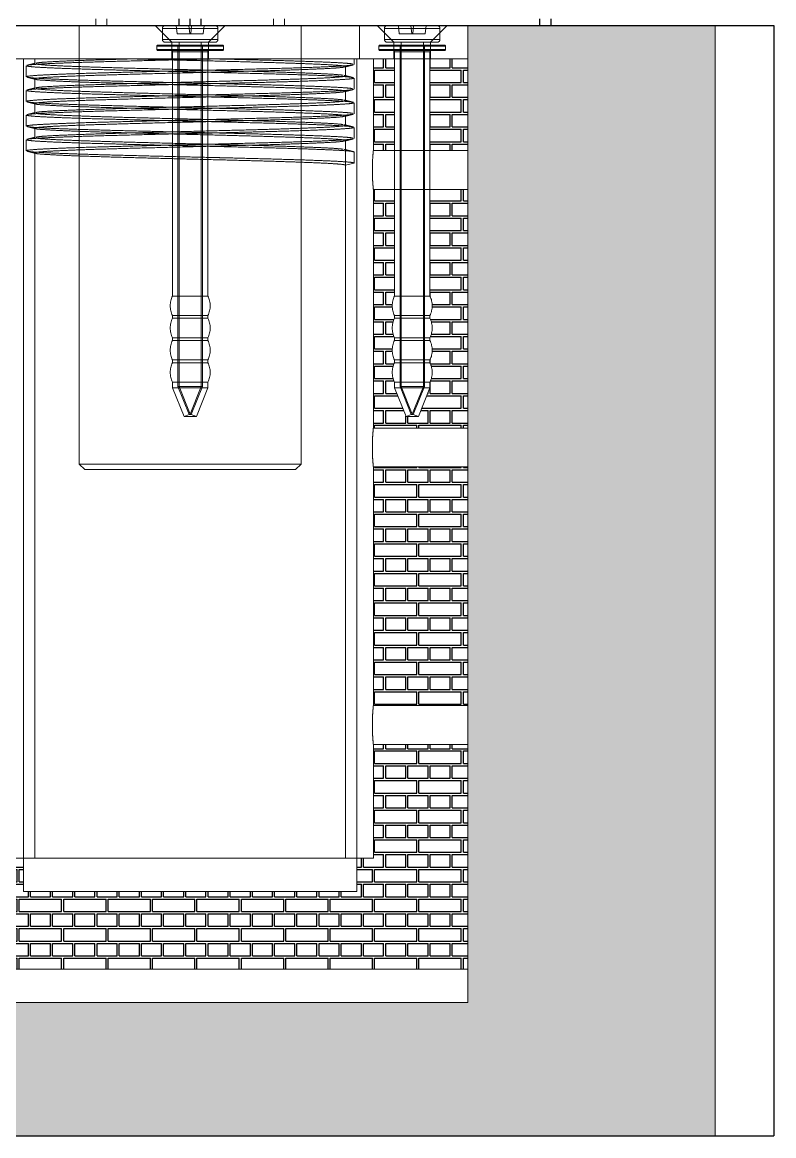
# Model space of a CAD drawing. Header units: millimetres. Extents: x 4892990 to 5673724, y 2128419 to 2381812.
# Drawn here: x 5653843 to 5654265, y 2379390 to 2380016 of the extents above; entities that cross this region are included whole.
import ezdxf

# ---------------------------------------------------------------- set-up
doc = ezdxf.new("R2010")
doc.units = ezdxf.units.MM
doc.header["$LTSCALE"] = 1000
doc.linetypes.add('HIDDEN', pattern=[0.375, 0.25, -0.125])
doc.layers.get('0').update_dxf_attribs({"linetype": 'CONTINUOUS'})
pattern_1 = [(0, (-580642.836, 3976756.53), (0, 16.64208), [23.79, -1.17]), (0, (-580642.836, 3976763.55), (0, 16.64208), [23.79, -1.17]), (0, (-580636.596, 3976764.851), (0, 16.64208), [11.31, -1.17]), (0, (-580636.596, 3976771.871), (0, 16.64208), [11.31, -1.17]), (90, (-580642.836, 3976756.53), (-24.96, 2e-15), [7.02, -9.62208]), (90, (-580644.006, 3976756.53), (-24.96, 2e-15), [7.02, -9.62208]), (90, (-580636.596, 3976764.851), (-12.48, 8e-16), [7.02, -9.62208]), (90, (-580637.766, 3976764.851), (-12.48, 8e-16), [7.02, -9.62208])]

msp = doc.modelspace()

# ---------------------------------------------------------------- hatches: boundary and pattern name
at = {"ltscale": 4}
h = msp.add_hatch(dxfattribs=at)
h.set_pattern_fill('AR-CONC', color=256, scale=3.12)
h.set_pattern_definition([(50, (-580642.836, 3976756.53), (22.378517697, -1.95786661), [2.34, -25.74]), (355, (-580642.836, 3976756.53), (-4.32904161, 23.46839457), [1.872, -20.592]), (100.45144446, (-580640.972, 3976756.367), (18.04947602, 21.51052772), [1.98869399, -21.875633894]), (46.1842, (-580642.836, 3976762.77), (33.29792952, -5.16420156), [3.51, -38.61]), (96.6356355, (-580640.06, 3976762.34), (29.1614527, 30.39250034), [2.98304267, -32.81346931]), (351.184164, (-580642.836, 3976762.77), (29.16145269, 30.39250033), [2.808, -30.88800003]), (21, (-580639.716, 3976761.21), (18.623500026, -12.56170939), [2.34, -25.74]), (326, (-580639.716, 3976761.21), (7.59143836, 22.624681405), [1.872, -20.592]), (71.45144474, (-580638.164, 3976760.163), (26.214938154, 10.06297197), [1.98869393, -21.875633894]), (37.5, (-580642.836, 3976756.53), (0.379387486, 10.38628824), [0, -20.3424, 0, -20.904, 0, -20.67]), (7.5, (-580642.836, 3976756.53), (8.207769568, 12.30564541), [0, -11.9184, 0, -19.8744, 0, -7.878]), (327.5, (-580649.794, 3976756.53), (16.655260009, -0.703711998), [0, -7.8, 0, -24.336, 0, -32.292]), (317.5, (-580652.914, 3976756.53), (18.195408483, 3.12327545), [0, -10.14, 0, -16.1616, 0, -22.932])])
h.paths.add_polyline_path([(5653781.06, 2379610.21), (5653781.06, 2379632.05), (5653781.06, 2379766.21), (5653781.06, 2379788.05), (5653781.06, 2379922.21), (5653781.06, 2379944.05), (5653781.06, 2379995.53), (5653781.06, 2380014.25), (5653641.91, 2380014.25), (5653641.91, 2379390.25), (5654232.2, 2379390.25), (5654232.2, 2380014.25), (5654093.06, 2380014.25), (5654093.06, 2379995.53), (5654093.06, 2379944.05), (5654093.06, 2379922.21), (5654093.06, 2379788.05), (5654093.06, 2379766.21), (5654093.06, 2379632.05), (5654093.06, 2379610.21), (5654093.06, 2379465.13), (5653781.06, 2379465.13)])
h = msp.add_hatch(dxfattribs=at)
h.set_pattern_fill('AR-BRELM', color=254, scale=3.12)
h.set_pattern_definition(pattern_1)
h.paths.add_polyline_path([(5653802.27, 2379995.53), (5653781.06, 2379995.53), (5653781.06, 2379944.05), (5653802.27, 2379944.05)])
h.paths.add_polyline_path([(5653834.1, 2379995.53), (5653822.24, 2379995.53), (5653822.24, 2379944.05), (5653834.1, 2379944.05)])
h.paths.add_polyline_path([(5654051.87, 2379995.53), (5654040.02, 2379995.53), (5654040.02, 2379944.05), (5654051.87, 2379944.05)])
h.paths.add_polyline_path([(5654093.06, 2379995.53), (5654071.84, 2379995.53), (5654071.84, 2379944.05), (5654093.06, 2379944.05)])
h = msp.add_hatch(dxfattribs=at)
h.set_pattern_fill('AR-BRELM', color=254, scale=3.12)
h.set_pattern_definition(pattern_1)
edge = h.paths.add_edge_path()
edge.add_spline(control_points=[(5653834.1, 2379766.2), (5653834.09, 2379766.14), (5653834.09, 2379766.13), (5653834.1, 2379766.21)], knot_values=[0.001248, 0.001248, 0.001248, 0.001248, 0.085609, 0.085609, 0.085609, 0.085609], degree=3, periodic=0)
edge.add_line((5653834.1, 2379766.21), (5653781.06, 2379766.21))
edge.add_line((5653781.06, 2379766.21), (5653781.06, 2379632.05))
edge.add_line((5653781.06, 2379632.05), (5653834.1, 2379632.05))
edge.add_line((5653834.1, 2379632.05), (5653834.1, 2379766.2))
edge = h.paths.add_edge_path()
edge.add_spline(control_points=[(5653834.1, 2379610.2), (5653834.09, 2379610.13), (5653834.09, 2379610.13), (5653834.1, 2379610.21)], knot_values=[0.001244, 0.001244, 0.001244, 0.001244, 0.085605, 0.085605, 0.085605, 0.085605], degree=3, periodic=0)
edge.add_line((5653834.1, 2379610.21), (5653781.06, 2379610.21))
edge.add_line((5653781.06, 2379610.21), (5653781.06, 2379483.85))
edge.add_line((5653781.06, 2379483.85), (5653945.27, 2379483.85))
edge.add_line((5653945.27, 2379483.85), (5654093.06, 2379483.85))
edge.add_line((5654093.06, 2379483.85), (5654093.06, 2379610.21))
edge.add_line((5654093.06, 2379610.21), (5654040.02, 2379610.21))
edge.add_line((5654040.02, 2379610.21), (5654040.02, 2379546.25))
edge.add_line((5654040.02, 2379546.25), (5654030.66, 2379546.25))
edge.add_line((5654030.66, 2379546.25), (5654030.66, 2379527.53))
edge.add_line((5654030.66, 2379527.53), (5653843.46, 2379527.53))
edge.add_line((5653843.46, 2379527.53), (5653843.46, 2379546.25))
edge.add_line((5653843.46, 2379546.25), (5653834.1, 2379546.25))
edge.add_line((5653834.1, 2379546.25), (5653834.1, 2379610.2))
h.paths.add_polyline_path([(5654093.06, 2379766.21), (5654040.02, 2379766.21), (5654040.02, 2379632.05), (5654093.06, 2379632.05)])
h.paths.add_polyline_path([(5654093.06, 2379922.21), (5654071.84, 2379922.21), (5654071.84, 2379862.2, -0.228571), (5654071.84, 2379851.28), (5654071.84, 2379849.72, -0.228571), (5654071.84, 2379838.8), (5654071.84, 2379837.24, -0.228571), (5654071.84, 2379826.32), (5654071.84, 2379824.76, -0.228571), (5654071.84, 2379813.84), (5654071.84, 2379810.72), (5654065.33, 2379794.46), (5654058.38, 2379794.46), (5654051.87, 2379810.72), (5654051.87, 2379813.84, -0.228572), (5654051.87, 2379824.76), (5654051.87, 2379826.32, -0.228572), (5654051.87, 2379837.24), (5654051.87, 2379838.8, -0.228572), (5654051.87, 2379849.72), (5654051.87, 2379851.28, -0.228572), (5654051.87, 2379862.2), (5654051.87, 2379922.21), (5654040.02, 2379922.21), (5654040.02, 2379788.05), (5654093.06, 2379788.05)])
edge = h.paths.add_edge_path()
edge.add_line((5653802.27, 2379922.21), (5653781.06, 2379922.21))
edge.add_line((5653781.06, 2379922.21), (5653781.06, 2379788.05))
edge.add_line((5653781.06, 2379788.05), (5653834.1, 2379788.05))
edge.add_line((5653834.1, 2379788.05), (5653834.1, 2379922.2))
edge.add_spline(control_points=[(5653834.1, 2379922.2), (5653834.09, 2379922.13), (5653834.09, 2379922.13), (5653834.1, 2379922.21)], knot_values=[0.00124, 0.00124, 0.00124, 0.00124, 0.085601, 0.085601, 0.085601, 0.085601], degree=3, periodic=0)
edge.add_line((5653834.1, 2379922.21), (5653822.24, 2379922.21))
edge.add_line((5653822.24, 2379922.21), (5653822.24, 2379862.2))
edge.add_arc((5653810.92, 2379856.74), 12.57, -25.75003, 25.75003, ccw=False)
edge.add_line((5653822.24, 2379851.28), (5653822.24, 2379849.72))
edge.add_arc((5653810.92, 2379844.26), 12.57, -25.75003, 25.75003, ccw=False)
edge.add_line((5653822.24, 2379838.8), (5653822.24, 2379837.24))
edge.add_arc((5653810.92, 2379831.78), 12.57, -25.75003, 25.75003, ccw=False)
edge.add_line((5653822.24, 2379826.32), (5653822.24, 2379824.76))
edge.add_arc((5653810.92, 2379819.3), 12.57, -25.75003, 25.75003, ccw=False)
edge.add_line((5653822.24, 2379813.84), (5653822.24, 2379810.72))
edge.add_line((5653822.24, 2379810.72), (5653815.73, 2379794.46))
edge.add_line((5653815.73, 2379794.46), (5653808.78, 2379794.46))
edge.add_line((5653808.78, 2379794.46), (5653802.27, 2379810.72))
edge.add_line((5653802.27, 2379810.72), (5653802.27, 2379813.84))
edge.add_arc((5653813.59, 2379819.3), 12.57, 154.25003, 205.74997, ccw=False)
edge.add_line((5653802.27, 2379824.76), (5653802.27, 2379826.32))
edge.add_arc((5653813.59, 2379831.78), 12.57, 154.25003, 205.74997, ccw=False)
edge.add_line((5653802.27, 2379837.24), (5653802.27, 2379838.8))
edge.add_arc((5653813.59, 2379844.26), 12.57, 154.25003, 205.74997, ccw=False)
edge.add_line((5653802.27, 2379849.72), (5653802.27, 2379851.28))
edge.add_arc((5653813.59, 2379856.74), 12.57, 154.25003, 205.74997, ccw=False)
edge.add_line((5653802.27, 2379862.2), (5653802.27, 2379922.21))

# ---------------------------------------------------------------- linework, layer by layer
at = {"color": 7, "linetype": 'HIDDEN', "lineweight": 18, "ltscale": 20}
for p, q in [((5653884.02, 2380014.25), (5653884.02, 2380017.99)), ((5653890.26, 2380014.25), (5653890.26, 2380017.99)), ((5653930.82, 2380014.25), (5653930.82, 2380017.99)), ((5653943.3, 2380014.25), (5653943.3, 2380017.99)), ((5653983.86, 2380014.25), (5653983.86, 2380017.99)), ((5653990.1, 2380014.25), (5653990.1, 2380017.99)), ((5654133.62, 2380014.25), (5654133.62, 2380017.99)), ((5653874.66, 2380014.25), (5653874.66, 2379767.77)), ((5653917.4, 2380014.25), (5653926.76, 2380004.89)), ((5653921.46, 2380012.69), (5653952.51, 2380012.69)), ((5653921.46, 2380012.69), (5653921.46, 2380006.45)), ((5653952.66, 2380012.69), (5653921.6, 2380012.69)), ((5653929.75, 2380009.57), (5653929.26, 2380014.25)), ((5653936.77, 2380009.57), (5653936.28, 2380014.25)), ((5653937.34, 2380009.57), (5653937.84, 2380014.25)), ((5653944.36, 2380009.57), (5653944.86, 2380014.25)), ((5653947.35, 2380004.89), (5653956.71, 2380014.25)), ((5653952.66, 2380006.45), (5653952.66, 2380012.69)), ((5653999.46, 2379767.77), (5653999.46, 2380014.25)), ((5654032.22, 2379995.53), (5654032.22, 2380014.25)), ((5654042.2, 2380014.25), (5654051.56, 2380004.89)), ((5654046.26, 2380012.69), (5654046.26, 2380006.45)), ((5654077.42, 2380012.69), (5654046.29, 2380012.69)), ((5654054.55, 2380009.57), (5654054.06, 2380014.25)), ((5654061.57, 2380009.57), (5654061.08, 2380014.25)), ((5654062.14, 2380009.57), (5654062.64, 2380014.25)), ((5654069.16, 2380009.57), (5654069.66, 2380014.25)), ((5654072.15, 2380004.89), (5654081.51, 2380014.25)), ((5654077.46, 2380006.45), (5654077.46, 2380012.69)), ((5654093.06, 2379944.05), (5654093.06, 2380014.25)), ((5654093.06, 2379995.53), (5654093.06, 2380014.25)), ((5654232.2, 2380014.25), (5654232.2, 2379390.25)), ((5653921.46, 2380006.45), (5653952.51, 2380006.45)), ((5653952.66, 2380006.45), (5653921.6, 2380006.45)), ((5653951.1, 2380004.89), (5653923.02, 2380004.89)), ((5653926.76, 2380004.89), (5653926.76, 2379995.53)), ((5653936.77, 2380009.57), (5653929.75, 2380009.57)), ((5653930.82, 2380004.89), (5653930.82, 2379811.45)), ((5653937.34, 2380009.57), (5653936.77, 2380009.57)), ((5653944.36, 2380009.57), (5653937.34, 2380009.57)), ((5653943.3, 2379811.45), (5653943.3, 2380004.89)), ((5653947.35, 2379995.53), (5653947.35, 2380004.89)), ((5654077.42, 2380006.45), (5654046.29, 2380006.45)), ((5654075.9, 2380004.89), (5654047.82, 2380004.89)), ((5654051.56, 2380004.89), (5654051.56, 2379995.53)), ((5654061.57, 2380009.57), (5654054.55, 2380009.57)), ((5654055.62, 2380004.89), (5654055.62, 2379811.45)), ((5654062.14, 2380009.57), (5654061.57, 2380009.57)), ((5654069.16, 2380009.57), (5654062.14, 2380009.57)), ((5654068.1, 2379811.45), (5654068.1, 2380004.89)), ((5654072.15, 2379995.53), (5654072.15, 2380004.89)), ((5653918.34, 2380002.7), (5653918.34, 2380000.83)), ((5653955.74, 2380002.7), (5653918.37, 2380002.7)), ((5653918.37, 2380002.7), (5653955.74, 2380002.7)), ((5653918.37, 2380000.83), (5653955.74, 2380000.83)), ((5653955.74, 2380000.83), (5653918.37, 2380000.83)), ((5653918.96, 2380003.33), (5653937.06, 2380003.33)), ((5653937.06, 2380000.21), (5653918.96, 2380000.21)), ((5653927.07, 2379999.58), (5653927.07, 2379862.2)), ((5653946.89, 2379999.58), (5653927.22, 2379999.58)), ((5653927.22, 2379999.58), (5653946.89, 2379999.58)), ((5653930.19, 2380003.33), (5653930.19, 2379811.33)), ((5653937.06, 2380003.33), (5653955.15, 2380003.33)), ((5653955.15, 2380000.21), (5653937.06, 2380000.21)), ((5653943.92, 2379811.33), (5653943.92, 2380003.33)), ((5653947.04, 2379862.2), (5653947.04, 2379999.58)), ((5653955.78, 2380000.83), (5653955.78, 2380002.7)), ((5654043.14, 2380002.7), (5654043.14, 2380000.83)), ((5654080.58, 2380002.7), (5654043.28, 2380002.7)), ((5654080.58, 2380000.83), (5654043.28, 2380000.83)), ((5654043.76, 2380003.33), (5654079.95, 2380003.33)), ((5654079.95, 2380000.21), (5654043.76, 2380000.21)), ((5654071.84, 2379999.58), (5654051.87, 2379999.58)), ((5654051.87, 2379999.58), (5654051.87, 2379862.2)), ((5654054.99, 2380003.33), (5654054.99, 2379811.33)), ((5654068.72, 2379811.33), (5654068.72, 2380003.33)), ((5654071.84, 2379862.2), (5654071.84, 2379999.58)), ((5654080.58, 2380000.83), (5654080.58, 2380002.7)), ((5653781.06, 2379995.53), (5653937.06, 2379995.53)), ((5654093.06, 2379995.53), (5653781.06, 2379995.53)), ((5653843.46, 2379995.53), (5653843.46, 2379527.53)), ((5653844.91, 2379991.71), (5653844.91, 2379985.47)), ((5653849.7, 2379995.53), (5653849.7, 2379992.91)), ((5653937.06, 2379995.53), (5654093.06, 2379995.53)), ((5654024.42, 2379985.98), (5654024.42, 2379991.21)), ((5654029.2, 2379992.41), (5654029.2, 2379995.53)), ((5654030.66, 2379527.53), (5654030.66, 2379995.53)), ((5654040.02, 2379943.91), (5654040.02, 2379995.53)), ((5654093.06, 2379944.05), (5654093.06, 2379995.53)), ((5654029.2, 2379978.54), (5654029.2, 2379984.78)), ((5653849.7, 2379984.28), (5653849.7, 2379979.04)), ((5653844.91, 2379977.85), (5653844.91, 2379971.61)), ((5654024.42, 2379972.11), (5654024.42, 2379977.34)), ((5653849.7, 2379970.41), (5653849.7, 2379965.18)), ((5654029.2, 2379964.67), (5654029.2, 2379970.91)), ((5653844.91, 2379963.98), (5653844.91, 2379957.74)), ((5654024.42, 2379958.24), (5654024.42, 2379963.48)), ((5653849.7, 2379956.54), (5653849.7, 2379951.31)), ((5654029.2, 2379950.81), (5654029.2, 2379957.05)), ((5653844.91, 2379950.11), (5653844.91, 2379943.87)), ((5654024.42, 2379944.38), (5654024.42, 2379949.61)), ((5653849.7, 2379942.68), (5653849.7, 2379546.25)), ((5654024.42, 2379944.38), (5654023.65, 2379944.6)), ((5654024.42, 2379944.38), (5654029.2, 2379943.18)), ((5654024.42, 2379935.74), (5654024.42, 2379944.38)), ((5654029.2, 2379943.18), (5654029.2, 2379936.94)), ((5654093.06, 2379944.05), (5654040, 2379944.05)), ((5654093.06, 2379944.05), (5654093.06, 2379922.21)), ((5654029.2, 2379936.94), (5654024.42, 2379935.74)), ((5654024.42, 2379546.25), (5654024.42, 2379935.74)), ((5654039.44, 2379933.13), (5654039.45, 2379933.74)), ((5654040.02, 2379787.91), (5654040.02, 2379922.21)), ((5654040.02, 2379922.21), (5654093.06, 2379922.21)), ((5654093.06, 2379788.05), (5654093.06, 2379922.21)), ((5654093.06, 2379788.05), (5654093.06, 2379922.21)), ((5653937.06, 2379862.2), (5653927.07, 2379862.2)), ((5653947.04, 2379862.2), (5653937.06, 2379862.2)), ((5654071.84, 2379862.2), (5654051.87, 2379862.2)), ((5653927.07, 2379851.28), (5653947.04, 2379851.28)), ((5653927.07, 2379851.28), (5653927.07, 2379849.72)), ((5653937.06, 2379849.72), (5653927.07, 2379849.72)), ((5653947.04, 2379849.72), (5653937.06, 2379849.72)), ((5653947.04, 2379849.72), (5653947.04, 2379851.28)), ((5654051.87, 2379851.28), (5654071.84, 2379851.28)), ((5654051.87, 2379851.28), (5654051.87, 2379849.72)), ((5654071.84, 2379849.72), (5654051.87, 2379849.72)), ((5654071.84, 2379849.72), (5654071.84, 2379851.28)), ((5653927.07, 2379838.8), (5653947.04, 2379838.8)), ((5653927.07, 2379838.8), (5653927.07, 2379837.24)), ((5653937.06, 2379837.24), (5653927.07, 2379837.24)), ((5653947.04, 2379837.24), (5653937.06, 2379837.24)), ((5653947.04, 2379837.24), (5653947.04, 2379838.8)), ((5654051.87, 2379838.8), (5654071.84, 2379838.8)), ((5654051.87, 2379838.8), (5654051.87, 2379837.24)), ((5654071.84, 2379837.24), (5654051.87, 2379837.24)), ((5654071.84, 2379837.24), (5654071.84, 2379838.8)), ((5653927.07, 2379826.32), (5653947.04, 2379826.32)), ((5653927.07, 2379826.32), (5653927.07, 2379824.76)), ((5653937.06, 2379824.76), (5653927.07, 2379824.76)), ((5653947.04, 2379824.76), (5653937.06, 2379824.76)), ((5653947.04, 2379824.76), (5653947.04, 2379826.32)), ((5654051.87, 2379826.32), (5654071.84, 2379826.32)), ((5654051.87, 2379826.32), (5654051.87, 2379824.76)), ((5654071.84, 2379824.76), (5654051.87, 2379824.76)), ((5654071.84, 2379824.76), (5654071.84, 2379826.32)), ((5653927.07, 2379813.84), (5653947.04, 2379813.84)), ((5653927.07, 2379813.84), (5653927.07, 2379810.72)), ((5653937.06, 2379810.72), (5653927.07, 2379810.72)), ((5653927.07, 2379810.72), (5653933.58, 2379794.46)), ((5653937.06, 2379811.33), (5653930.19, 2379811.33)), ((5653930.19, 2379811.33), (5653936.48, 2379795.61)), ((5653930.82, 2379811.45), (5653943.3, 2379811.45)), ((5653930.82, 2379811.45), (5653937.06, 2379795.85)), ((5653937.06, 2379795.85), (5653943.3, 2379811.45)), ((5653943.92, 2379811.33), (5653937.06, 2379811.33)), ((5653947.04, 2379810.72), (5653937.06, 2379810.72)), ((5653937.64, 2379795.61), (5653943.92, 2379811.33)), ((5653940.53, 2379794.46), (5653947.04, 2379810.72)), ((5653947.04, 2379810.72), (5653947.04, 2379813.84)), ((5654051.87, 2379813.84), (5654071.84, 2379813.84)), ((5654051.87, 2379813.84), (5654051.87, 2379810.72)), ((5654071.84, 2379810.72), (5654051.87, 2379810.72)), ((5654051.87, 2379810.72), (5654058.38, 2379794.46)), ((5654068.72, 2379811.33), (5654054.99, 2379811.33)), ((5654054.99, 2379811.33), (5654061.28, 2379795.61)), ((5654055.62, 2379811.45), (5654068.1, 2379811.45)), ((5654055.62, 2379811.45), (5654061.86, 2379795.85)), ((5654061.86, 2379795.85), (5654068.1, 2379811.45)), ((5654062.44, 2379795.61), (5654068.72, 2379811.33)), ((5654065.33, 2379794.46), (5654071.84, 2379810.72)), ((5654071.84, 2379810.72), (5654071.84, 2379813.84)), ((5653936.48, 2379795.61), (5653933.58, 2379794.46)), ((5653937.06, 2379794.46), (5653933.58, 2379794.46)), ((5653937.06, 2379795.61), (5653936.48, 2379795.61)), ((5653937.64, 2379795.61), (5653937.06, 2379795.61)), ((5653940.53, 2379794.46), (5653937.06, 2379794.46)), ((5653940.53, 2379794.46), (5653937.64, 2379795.61)), ((5654061.28, 2379795.61), (5654058.38, 2379794.46)), ((5654065.33, 2379794.46), (5654058.38, 2379794.46)), ((5654062.44, 2379795.61), (5654061.28, 2379795.61)), ((5654065.33, 2379794.46), (5654062.44, 2379795.61)), ((5654093.06, 2379788.05), (5654040, 2379788.05)), ((5654093.06, 2379788.05), (5654093.06, 2379766.21)), ((5654039.44, 2379777.13), (5654039.45, 2379777.74)), ((5653874.66, 2379767.77), (5653937.06, 2379767.77)), ((5653874.66, 2379767.77), (5653877.78, 2379764.65)), ((5653937.06, 2379767.77), (5653999.46, 2379767.77)), ((5653996.34, 2379764.65), (5653999.46, 2379767.77)), ((5654040.02, 2379631.91), (5654040.02, 2379766.21)), ((5654040.02, 2379766.21), (5654093.06, 2379766.21)), ((5654093.06, 2379632.05), (5654093.06, 2379766.21)), ((5654093.06, 2379632.05), (5654093.06, 2379766.21)), ((5653937.06, 2379764.65), (5653877.78, 2379764.65)), ((5653996.34, 2379764.65), (5653937.06, 2379764.65)), ((5654093.06, 2379632.05), (5654040, 2379632.05)), ((5654093.06, 2379632.05), (5654093.06, 2379610.21)), ((5654039.44, 2379621.13), (5654039.45, 2379621.74)), ((5654040.02, 2379546.25), (5654040.02, 2379610.21)), ((5654040.02, 2379610.21), (5654093.06, 2379610.21)), ((5654093.06, 2379483.85), (5654093.06, 2379610.21)), ((5654093.06, 2379465.13), (5654093.06, 2379610.21)), ((5654040.02, 2379546.25), (5653834.1, 2379546.25)), ((5654030.66, 2379527.53), (5653843.46, 2379527.53)), ((5653781.06, 2379483.85), (5653945.27, 2379483.85)), ((5653945.27, 2379483.85), (5654093.06, 2379483.85)), ((5654093.06, 2379465.13), (5653781.06, 2379465.13))]:
    msp.add_line(p, q, dxfattribs=at)
at = {"color": 7, "linetype": 'Continuous', "lineweight": 25, "ltscale": 20}
for p, q in [((5653930.82, 2380014.25), (5653930.82, 2380017.99)), ((5653937.06, 2380014.25), (5653937.06, 2380017.99)), ((5653943.3, 2380014.25), (5653943.3, 2380017.99)), ((5654133.62, 2380014.25), (5654133.62, 2380017.99)), ((5654139.86, 2380014.25), (5654139.86, 2380017.99)), ((5653641.91, 2380014.25), (5654265.04, 2380014.25)), ((5654265.04, 2380014.25), (5654265.04, 2379390.25)), ((5653641.91, 2379390.25), (5654265.04, 2379390.25))]:
    msp.add_line(p, q, dxfattribs=at)
at = {"color": 7, "linetype": 'HIDDEN', "lineweight": 18, "ltscale": 400}
for centre, radius, start, end in [((5653923.02, 2380012.69), 1.56, 90, 180), ((5653951.1, 2380012.69), 1.56, 0, 90), ((5654047.82, 2380012.69), 1.56, 90, 180), ((5654075.9, 2380012.69), 1.56, 0, 90), ((5653923.02, 2380006.45), 1.56, 180, 270), ((5653951.1, 2380006.45), 1.56, 270, 0), ((5654047.82, 2380006.45), 1.56, 180, 270), ((5654075.9, 2380006.45), 1.56, 270, 0), ((5653918.96, 2380002.7), 0.624, 90, 180), ((5653918.96, 2380000.83), 0.624, 180, 270), ((5653926.45, 2379999.58), 0.624, 0, 90), ((5653947.66, 2379999.58), 0.624, 90, 180), ((5653955.15, 2380002.7), 0.624, 0, 90), ((5653955.15, 2380000.83), 0.624, 270, 0), ((5654043.76, 2380002.7), 0.624, 90, 180), ((5654043.76, 2380000.83), 0.624, 180, 270), ((5654051.25, 2379999.58), 0.624, 0, 90), ((5654072.46, 2379999.58), 0.624, 90, 180), ((5654079.95, 2380002.7), 0.624, 0, 90), ((5654079.95, 2380000.83), 0.624, 270, 0), ((5653938.39, 2379856.74), 12.57, 154.25, 205.75), ((5653935.72, 2379856.74), 12.57, 334.25, 25.75), ((5654063.19, 2379856.74), 12.57, 154.25, 205.75), ((5654060.52, 2379856.74), 12.57, 334.25, 25.75), ((5653938.39, 2379844.26), 12.57, 154.25, 205.75), ((5653935.72, 2379844.26), 12.57, 334.25, 25.75), ((5654063.19, 2379844.26), 12.57, 154.25, 205.75), ((5654060.52, 2379844.26), 12.57, 334.25, 25.75), ((5653938.39, 2379831.78), 12.57, 154.25, 205.75), ((5653935.72, 2379831.78), 12.57, 334.25, 25.75), ((5654063.19, 2379831.78), 12.57, 154.25, 205.75), ((5654060.52, 2379831.78), 12.57, 334.25, 25.75), ((5653938.39, 2379819.3), 12.57, 154.25, 205.75), ((5653935.72, 2379819.3), 12.57, 334.25, 25.75), ((5654063.19, 2379819.3), 12.57, 154.25, 205.75), ((5654060.52, 2379819.3), 12.57, 334.25, 25.75)]:
    msp.add_arc(centre, radius, start, end, dxfattribs=at)
at = {"color": 7, "linetype": 'HIDDEN', "lineweight": 18, "ltscale": 20}
for points, knots in [([(5654028.48, 2379992.2), (5654028.12, 2379992.11), (5654027.24, 2379991.89), (5654022.57, 2379991.53), (5654015.09, 2379991.15), (5654005.07, 2379990.76), (5653992.97, 2379990.36), (5653979.11, 2379989.98), (5653963.95, 2379989.59), (5653947.94, 2379989.19), (5653931.6, 2379988.81), (5653915.43, 2379988.42), (5653899.94, 2379988.02), (5653885.6, 2379987.64), (5653872.85, 2379987.25), (5653862.12, 2379986.85), (5653853.69, 2379986.47), (5653847.99, 2379986.08), (5653845.06, 2379985.74), (5653845.21, 2379985.54), (5653845.26, 2379985.47)], [0, 0, 0, 0, 0.039767, 0.098031, 0.155712, 0.213765, 0.27202, 0.329687, 0.387763, 0.446008, 0.503663, 0.561761, 0.619994, 0.67764, 0.735759, 0.79398, 0.851618, 0.909758, 0.967965, 1, 1, 1, 1]), ([(5653845.19, 2379991.54), (5653845.89, 2379991.41), (5653847.3, 2379991.15), (5653852.97, 2379990.75), (5653861.05, 2379990.37), (5653871.56, 2379989.98), (5653884.09, 2379989.58), (5653898.28, 2379989.2), (5653913.67, 2379988.81), (5653929.79, 2379988.41), (5653946.14, 2379988.03), (5653962.2, 2379987.64), (5653977.48, 2379987.24), (5653991.5, 2379986.86), (5654003.83, 2379986.47), (5654014.09, 2379986.07), (5654021.87, 2379985.69), (5654026.95, 2379985.33), (5654028.06, 2379985.09), (5654028.55, 2379984.99)], [0, 0, 0, 0, 0.059707, 0.119448, 0.178614, 0.238338, 0.298063, 0.357228, 0.41697, 0.476677, 0.535844, 0.595601, 0.655289, 0.714462, 0.774233, 0.8339, 0.89308, 0.952864, 1, 1, 1, 1]), ([(5653850.13, 2379993.13), (5653849.33, 2379992.93), (5653847.73, 2379992.52), (5653846.13, 2379992.12), (5653845.33, 2379991.92)], [0, 0, 0, 0, 0.4999455, 1, 1, 1, 1]), ([(5653951.56, 2379995.53), (5653945.87, 2379995.39), (5653934.45, 2379995.12), (5653917.25, 2379994.71), (5653900.79, 2379994.29), (5653885.84, 2379993.89), (5653872.85, 2379993.49), (5653862.13, 2379993.09), (5653853.66, 2379992.71), (5653848.12, 2379992.32), (5653845.39, 2379992.05), (5653845.34, 2379991.92), (5653845.34, 2379991.92)], [0, 0, 0, 0, 0.113931, 0.228343, 0.343255, 0.457009, 0.565421, 0.674022, 0.781536, 0.889985, 0.998561, 1, 1, 1, 1]), ([(5654023.68, 2379990.99), (5654023.35, 2379990.91), (5654022.52, 2379990.69), (5654017.72, 2379990.3), (5654009.08, 2379989.86), (5653996.2, 2379989.36), (5653980.47, 2379988.88), (5653962.62, 2379988.39), (5653943.54, 2379987.9), (5653924.12, 2379987.42), (5653905.37, 2379986.92), (5653889.27, 2379986.48), (5653876.19, 2379986.05), (5653866.02, 2379985.66), (5653858.02, 2379985.28), (5653852.65, 2379984.88), (5653849.74, 2379984.55), (5653850.09, 2379984.35), (5653850.22, 2379984.28)], [0, 0, 0, 0, 0.038337, 0.096716, 0.168931, 0.241788, 0.314253, 0.386805, 0.45962, 0.531859, 0.604784, 0.67704, 0.735274, 0.793609, 0.85136, 0.909614, 0.967936, 1, 1, 1, 1]), ([(5653850.44, 2379993.13), (5653850.77, 2379993.21), (5653851.6, 2379993.43), (5653856.39, 2379993.81), (5653865.03, 2379994.26), (5653877.92, 2379994.75), (5653891.48, 2379995.17), (5653900.82, 2379995.43), (5653904.31, 2379995.53)], [0, 0, 0, 0, 0.1065, 0.269957, 0.472159, 0.676154, 0.879054, 1, 1, 1, 1]), ([(5654023.06, 2379986.36), (5654021.89, 2379986.5), (5654019.57, 2379986.76), (5654012.78, 2379987.15), (5654003.84, 2379987.53), (5653991.86, 2379987.96), (5653976.65, 2379988.41), (5653958.46, 2379988.9), (5653939.22, 2379989.39), (5653921.14, 2379989.84), (5653905.05, 2379990.27), (5653891.17, 2379990.65), (5653878.73, 2379991.04), (5653868.09, 2379991.44), (5653859.64, 2379991.82), (5653853.41, 2379992.21), (5653851.48, 2379992.48), (5653850.51, 2379992.61)], [0, 0, 0, 0, 0.06281, 0.125114, 0.187487, 0.250295, 0.328022, 0.406274, 0.484385, 0.562234, 0.625035, 0.687253, 0.749722, 0.812518, 0.874712, 0.93721, 1, 1, 1, 1]), ([(5653904.31, 2379995.53), (5653909.67, 2379995.38), (5653920.36, 2379995.09), (5653937.33, 2379994.67), (5653953.72, 2379994.26), (5653969.06, 2379993.85), (5653982.94, 2379993.46), (5653995.39, 2379993.08), (5654006.03, 2379992.68), (5654014.47, 2379992.29), (5654020.7, 2379991.9), (5654022.63, 2379991.64), (5654023.6, 2379991.51)], [0, 0, 0, 0, 0.106832, 0.212928, 0.319075, 0.416761, 0.513537, 0.610704, 0.708381, 0.80512, 0.902334, 1, 1, 1, 1]), ([(5653951.56, 2379995.53), (5653952.71, 2379995.5), (5653959.23, 2379995.34), (5653970.81, 2379995.04), (5653985.45, 2379994.66), (5653998.58, 2379994.27), (5654009.81, 2379993.87), (5654018.71, 2379993.49), (5654025.28, 2379993.1), (5654027.32, 2379992.84), (5654028.34, 2379992.71)], [0, 0, 0, 0, 0.029752, 0.168943, 0.306839, 0.445293, 0.584472, 0.722316, 0.860836, 1, 1, 1, 1]), ([(5654023.99, 2379990.99), (5654024.79, 2379991.19), (5654026.39, 2379991.6), (5654027.99, 2379992), (5654028.8, 2379992.2)], [0, 0, 0, 0, 0.499942, 1, 1, 1, 1]), ([(5653845.32, 2379985.27), (5653846.12, 2379985.07), (5653847.72, 2379984.66), (5653849.33, 2379984.26), (5653850.13, 2379984.06)], [0, 0, 0, 0, 0.500058, 1, 1, 1, 1]), ([(5654028.89, 2379984.78), (5654028.89, 2379984.69), (5654028.9, 2379984.48), (5654025.63, 2379984.13), (5654019.6, 2379983.74), (5654010.9, 2379983.35), (5653999.93, 2379982.96), (5653986.99, 2379982.57), (5653974.14, 2379982.23), (5653962.2, 2379981.92), (5653949.55, 2379981.61), (5653934.43, 2379981.25), (5653917.26, 2379980.84), (5653900.78, 2379980.42), (5653885.84, 2379980.02), (5653872.85, 2379979.62), (5653862.13, 2379979.23), (5653853.66, 2379978.85), (5653848.12, 2379978.45), (5653845.39, 2379978.19), (5653845.34, 2379978.06), (5653845.34, 2379978.05)], [0, 0, 0, 0, 0.038495, 0.096752, 0.154839, 0.212518, 0.270784, 0.328848, 0.386541, 0.425152, 0.463795, 0.524885, 0.586233, 0.64785, 0.708845, 0.766976, 0.825209, 0.882858, 0.941009, 0.999228, 1, 1, 1, 1]), ([(5653845.44, 2379985.27), (5653846.08, 2379985.15), (5653847.44, 2379984.9), (5653852.98, 2379984.51), (5653861.05, 2379984.13), (5653871.56, 2379983.74), (5653884.09, 2379983.34), (5653898.28, 2379982.96), (5653913.67, 2379982.57), (5653929.79, 2379982.17), (5653942.54, 2379981.88), (5653950.88, 2379981.68), (5653959.22, 2379981.47), (5653970.82, 2379981.18), (5653985.45, 2379980.79), (5653998.58, 2379980.41), (5654009.81, 2379980.01), (5654018.71, 2379979.63), (5654025.28, 2379979.23), (5654027.32, 2379978.97), (5654028.34, 2379978.84)], [0, 0, 0, 0, 0.055273, 0.116195, 0.17653, 0.237436, 0.298342, 0.358677, 0.4196, 0.480487, 0.540825, 0.561629, 0.574671, 0.635689, 0.696138, 0.756833, 0.817845, 0.878272, 0.938994, 1, 1, 1, 1]), ([(5653850.44, 2379979.26), (5653850.77, 2379979.35), (5653851.6, 2379979.56), (5653856.39, 2379979.95), (5653865.03, 2379980.39), (5653877.91, 2379980.89), (5653893.64, 2379981.37), (5653911.5, 2379981.86), (5653930.57, 2379982.35), (5653949.99, 2379982.83), (5653968.74, 2379983.33), (5653984.84, 2379983.77), (5653997.92, 2379984.2), (5654008.1, 2379984.59), (5654016.06, 2379984.98), (5654021.6, 2379985.37), (5654023.96, 2379985.71), (5654024.68, 2379985.98), (5654023.99, 2379986.12), (5654023.65, 2379986.2)], [0, 0, 0, 0, 0.036832, 0.093362, 0.163291, 0.23384, 0.304011, 0.374266, 0.444776, 0.514727, 0.585343, 0.655311, 0.711701, 0.768189, 0.824112, 0.880521, 0.936997, 0.968103, 1, 1, 1, 1]), ([(5654028.79, 2379984.99), (5654027.98, 2379985.19), (5654026.38, 2379985.59), (5654024.78, 2379985.99), (5654023.98, 2379986.2)], [0, 0, 0, 0, 0.5000545, 1, 1, 1, 1]), ([(5653850.13, 2379979.26), (5653849.33, 2379979.06), (5653847.73, 2379978.66), (5653846.13, 2379978.25), (5653845.33, 2379978.05)], [0, 0, 0, 0, 0.4999455, 1, 1, 1, 1]), ([(5653850.32, 2379984.06), (5653850.32, 2379984.04), (5653850.35, 2379983.86), (5653854.4, 2379983.51), (5653862.58, 2379983.03), (5653874.43, 2379982.56), (5653888.52, 2379982.09), (5653903.95, 2379981.67), (5653920.42, 2379981.23), (5653937.32, 2379980.8), (5653953.73, 2379980.39), (5653969.06, 2379979.98), (5653982.94, 2379979.6), (5653995.39, 2379979.21), (5654006.03, 2379978.81), (5654014.47, 2379978.43), (5654020.7, 2379978.04), (5654022.63, 2379977.77), (5654023.6, 2379977.64)], [0, 0, 0, 0, 0.007829, 0.084167, 0.159894, 0.236014, 0.305305, 0.374084, 0.440952, 0.507359, 0.573798, 0.634941, 0.695515, 0.756333, 0.817471, 0.878022, 0.938869, 1, 1, 1, 1]), ([(5654023.06, 2379972.5), (5654021.89, 2379972.63), (5654019.57, 2379972.89), (5654012.78, 2379973.28), (5654003.84, 2379973.67), (5653991.86, 2379974.1), (5653976.65, 2379974.54), (5653958.46, 2379975.04), (5653939.22, 2379975.52), (5653921.14, 2379975.97), (5653905.05, 2379976.4), (5653891.17, 2379976.79), (5653878.73, 2379977.18), (5653868.09, 2379977.57), (5653859.64, 2379977.96), (5653853.41, 2379978.35), (5653851.48, 2379978.61), (5653850.51, 2379978.74)], [0, 0, 0, 0, 0.06281, 0.125114, 0.187487, 0.250295, 0.328022, 0.406274, 0.484385, 0.562234, 0.625035, 0.687253, 0.749722, 0.812518, 0.874712, 0.93721, 1, 1, 1, 1]), ([(5654028.48, 2379978.33), (5654028.12, 2379978.24), (5654027.24, 2379978.02), (5654022.57, 2379977.67), (5654015.09, 2379977.29), (5654005.07, 2379976.89), (5653992.97, 2379976.5), (5653979.11, 2379976.12), (5653963.95, 2379975.72), (5653947.94, 2379975.33), (5653931.6, 2379974.95), (5653915.43, 2379974.55), (5653899.94, 2379974.16), (5653885.6, 2379973.78), (5653872.85, 2379973.38), (5653862.12, 2379972.99), (5653853.69, 2379972.61), (5653847.99, 2379972.21), (5653845.06, 2379971.88), (5653845.21, 2379971.68), (5653845.26, 2379971.61)], [0, 0, 0, 0, 0.039767, 0.098031, 0.155712, 0.213765, 0.27202, 0.329687, 0.387763, 0.446008, 0.503663, 0.561761, 0.619994, 0.67764, 0.735759, 0.79398, 0.851618, 0.909758, 0.967965, 1, 1, 1, 1]), ([(5653845.19, 2379977.68), (5653845.89, 2379977.55), (5653847.3, 2379977.28), (5653852.97, 2379976.89), (5653861.05, 2379976.51), (5653871.56, 2379976.11), (5653884.09, 2379975.72), (5653898.28, 2379975.34), (5653913.67, 2379974.94), (5653929.79, 2379974.55), (5653946.14, 2379974.17), (5653962.2, 2379973.77), (5653977.48, 2379973.38), (5653991.5, 2379973), (5654003.83, 2379972.6), (5654014.09, 2379972.21), (5654021.87, 2379971.83), (5654026.95, 2379971.46), (5654028.06, 2379971.22), (5654028.55, 2379971.12)], [0, 0, 0, 0, 0.059707, 0.119448, 0.178614, 0.238338, 0.298063, 0.357228, 0.41697, 0.476677, 0.535844, 0.595601, 0.655289, 0.714462, 0.774233, 0.8339, 0.89308, 0.952864, 1, 1, 1, 1]), ([(5654023.68, 2379977.12), (5654023.35, 2379977.04), (5654022.52, 2379976.82), (5654017.72, 2379976.44), (5654009.08, 2379975.99), (5653996.2, 2379975.5), (5653980.47, 2379975.01), (5653962.62, 2379974.53), (5653943.54, 2379974.03), (5653924.12, 2379973.56), (5653905.37, 2379973.06), (5653889.27, 2379972.61), (5653876.19, 2379972.19), (5653866.02, 2379971.79), (5653858.02, 2379971.41), (5653852.65, 2379971.02), (5653849.74, 2379970.68), (5653850.09, 2379970.48), (5653850.22, 2379970.41)], [0, 0, 0, 0, 0.0383373, 0.0967156, 0.1689313, 0.2417877, 0.3142531, 0.3868052, 0.4596201, 0.5318592, 0.6047841, 0.6770398, 0.7352737, 0.7936093, 0.8513605, 0.9096144, 0.9679361, 1, 1, 1, 1]), ([(5653850.44, 2379965.4), (5653850.77, 2379965.48), (5653851.6, 2379965.7), (5653856.39, 2379966.08), (5653865.03, 2379966.52), (5653877.91, 2379967.02), (5653893.64, 2379967.5), (5653911.5, 2379967.99), (5653930.57, 2379968.49), (5653949.99, 2379968.96), (5653968.74, 2379969.46), (5653984.84, 2379969.91), (5653997.92, 2379970.33), (5654008.1, 2379970.73), (5654016.06, 2379971.11), (5654021.6, 2379971.5), (5654023.96, 2379971.84), (5654024.68, 2379972.11), (5654023.99, 2379972.26), (5654023.65, 2379972.33)], [0, 0, 0, 0, 0.036832, 0.093362, 0.163291, 0.23384, 0.304011, 0.374266, 0.444776, 0.514727, 0.585343, 0.655311, 0.711701, 0.768189, 0.824112, 0.880521, 0.936997, 0.968103, 1, 1, 1, 1]), ([(5654028.79, 2379971.12), (5654027.98, 2379971.32), (5654026.38, 2379971.72), (5654024.78, 2379972.13), (5654023.98, 2379972.33)], [0, 0, 0, 0, 0.500053, 1, 1, 1, 1]), ([(5654023.99, 2379977.13), (5654024.79, 2379977.33), (5654026.39, 2379977.73), (5654027.99, 2379978.13), (5654028.8, 2379978.33)], [0, 0, 0, 0, 0.499942, 1, 1, 1, 1]), ([(5653845.32, 2379971.4), (5653846.12, 2379971.2), (5653847.72, 2379970.8), (5653849.33, 2379970.39), (5653850.13, 2379970.19)], [0, 0, 0, 0, 0.500058, 1, 1, 1, 1]), ([(5654028.89, 2379970.91), (5654028.89, 2379970.83), (5654028.9, 2379970.61), (5654025.63, 2379970.26), (5654019.6, 2379969.87), (5654010.9, 2379969.49), (5653999.93, 2379969.09), (5653986.99, 2379968.7), (5653974.14, 2379968.36), (5653962.2, 2379968.05), (5653949.55, 2379967.74), (5653934.43, 2379967.39), (5653917.26, 2379966.97), (5653900.78, 2379966.55), (5653885.84, 2379966.16), (5653872.85, 2379965.76), (5653862.13, 2379965.36), (5653853.66, 2379964.98), (5653848.12, 2379964.59), (5653845.39, 2379964.32), (5653845.34, 2379964.19), (5653845.34, 2379964.19)], [0, 0, 0, 0, 0.038495, 0.096752, 0.154839, 0.212518, 0.270784, 0.328848, 0.386541, 0.425152, 0.463795, 0.524885, 0.586233, 0.64785, 0.708845, 0.766976, 0.825209, 0.882858, 0.941009, 0.999228, 1, 1, 1, 1]), ([(5653845.44, 2379971.4), (5653846.08, 2379971.28), (5653847.44, 2379971.03), (5653852.98, 2379970.65), (5653861.05, 2379970.27), (5653871.56, 2379969.87), (5653884.09, 2379969.48), (5653898.28, 2379969.1), (5653913.67, 2379968.7), (5653929.79, 2379968.31), (5653942.54, 2379968.01), (5653950.88, 2379967.81), (5653959.22, 2379967.6), (5653970.82, 2379967.31), (5653985.45, 2379966.93), (5653998.58, 2379966.54), (5654009.81, 2379966.14), (5654018.71, 2379965.76), (5654025.28, 2379965.37), (5654027.32, 2379965.1), (5654028.34, 2379964.97)], [0, 0, 0, 0, 0.055273, 0.116195, 0.17653, 0.237436, 0.298342, 0.358677, 0.4196, 0.480487, 0.540825, 0.561629, 0.574671, 0.635689, 0.696138, 0.756833, 0.817845, 0.878272, 0.938994, 1, 1, 1, 1]), ([(5653850.32, 2379970.19), (5653850.32, 2379970.17), (5653850.35, 2379970), (5653854.4, 2379969.64), (5653862.58, 2379969.17), (5653874.43, 2379968.69), (5653888.52, 2379968.23), (5653903.95, 2379967.8), (5653920.42, 2379967.36), (5653937.32, 2379966.94), (5653953.73, 2379966.52), (5653969.06, 2379966.11), (5653982.94, 2379965.73), (5653995.39, 2379965.34), (5654006.03, 2379964.94), (5654014.47, 2379964.56), (5654020.7, 2379964.17), (5654022.63, 2379963.91), (5654023.6, 2379963.78)], [0, 0, 0, 0, 0.0078293, 0.0841675, 0.1598936, 0.2360145, 0.3053053, 0.3740836, 0.4409516, 0.5073586, 0.5737981, 0.6349408, 0.6955146, 0.7563334, 0.8174708, 0.8780216, 0.9388691, 1, 1, 1, 1]), ([(5654028.48, 2379964.47), (5654028.12, 2379964.38), (5654027.24, 2379964.16), (5654022.57, 2379963.8), (5654015.09, 2379963.42), (5654005.07, 2379963.03), (5653992.97, 2379962.63), (5653979.11, 2379962.25), (5653963.95, 2379961.86), (5653947.94, 2379961.46), (5653931.6, 2379961.08), (5653915.43, 2379960.69), (5653899.94, 2379960.29), (5653885.6, 2379959.91), (5653872.85, 2379959.52), (5653862.12, 2379959.12), (5653853.69, 2379958.74), (5653847.99, 2379958.35), (5653845.06, 2379958.01), (5653845.21, 2379957.81), (5653845.26, 2379957.74)], [0, 0, 0, 0, 0.039767, 0.098031, 0.155712, 0.213765, 0.27202, 0.329687, 0.387763, 0.446008, 0.503663, 0.561761, 0.619994, 0.67764, 0.735759, 0.79398, 0.851618, 0.909758, 0.967965, 1, 1, 1, 1]), ([(5653845.19, 2379963.81), (5653845.89, 2379963.68), (5653847.3, 2379963.42), (5653852.97, 2379963.02), (5653861.05, 2379962.64), (5653871.56, 2379962.25), (5653884.09, 2379961.85), (5653898.28, 2379961.47), (5653913.67, 2379961.08), (5653929.79, 2379960.68), (5653946.14, 2379960.3), (5653962.2, 2379959.91), (5653977.48, 2379959.51), (5653991.5, 2379959.13), (5654003.83, 2379958.73), (5654014.09, 2379958.34), (5654021.87, 2379957.96), (5654026.95, 2379957.59), (5654028.06, 2379957.36), (5654028.55, 2379957.26)], [0, 0, 0, 0, 0.059707, 0.119448, 0.178614, 0.238338, 0.298063, 0.357228, 0.41697, 0.476677, 0.535844, 0.595601, 0.655289, 0.714462, 0.774233, 0.8339, 0.89308, 0.952864, 1, 1, 1, 1]), ([(5653850.13, 2379965.39), (5653849.33, 2379965.19), (5653847.73, 2379964.79), (5653846.13, 2379964.39), (5653845.33, 2379964.19)], [0, 0, 0, 0, 0.499944, 1, 1, 1, 1]), ([(5654023.68, 2379963.26), (5654023.35, 2379963.17), (5654022.52, 2379962.96), (5654017.72, 2379962.57), (5654009.08, 2379962.13), (5653996.2, 2379961.63), (5653980.47, 2379961.15), (5653962.62, 2379960.66), (5653943.54, 2379960.17), (5653924.12, 2379959.69), (5653905.37, 2379959.19), (5653889.27, 2379958.75), (5653876.19, 2379958.32), (5653866.02, 2379957.92), (5653858.02, 2379957.54), (5653852.65, 2379957.15), (5653849.74, 2379956.81), (5653850.09, 2379956.61), (5653850.22, 2379956.54)], [0, 0, 0, 0, 0.038337, 0.096716, 0.168931, 0.241788, 0.314253, 0.386805, 0.45962, 0.531859, 0.604784, 0.67704, 0.735274, 0.793609, 0.85136, 0.909614, 0.967936, 1, 1, 1, 1]), ([(5654023.06, 2379958.63), (5654021.89, 2379958.76), (5654019.57, 2379959.03), (5654012.78, 2379959.41), (5654003.84, 2379959.8), (5653991.86, 2379960.23), (5653976.65, 2379960.68), (5653958.46, 2379961.17), (5653939.22, 2379961.66), (5653921.14, 2379962.11), (5653905.05, 2379962.54), (5653891.17, 2379962.92), (5653878.73, 2379963.31), (5653868.09, 2379963.71), (5653859.64, 2379964.09), (5653853.41, 2379964.48), (5653851.48, 2379964.74), (5653850.51, 2379964.88)], [0, 0, 0, 0, 0.06281, 0.125114, 0.187487, 0.250295, 0.328022, 0.406274, 0.484385, 0.562234, 0.625035, 0.687253, 0.749722, 0.812518, 0.874712, 0.93721, 1, 1, 1, 1]), ([(5654023.99, 2379963.26), (5654024.79, 2379963.46), (5654026.39, 2379963.86), (5654027.99, 2379964.27), (5654028.8, 2379964.47)], [0, 0, 0, 0, 0.499942, 1, 1, 1, 1]), ([(5653845.32, 2379957.53), (5653846.12, 2379957.33), (5653847.72, 2379956.93), (5653849.33, 2379956.53), (5653850.13, 2379956.33)], [0, 0, 0, 0, 0.500058, 1, 1, 1, 1]), ([(5654028.89, 2379957.05), (5654028.89, 2379956.96), (5654028.9, 2379956.75), (5654025.63, 2379956.39), (5654019.6, 2379956), (5654010.9, 2379955.62), (5653999.93, 2379955.22), (5653986.99, 2379954.83), (5653974.14, 2379954.49), (5653962.2, 2379954.19), (5653949.55, 2379953.87), (5653934.43, 2379953.52), (5653917.26, 2379953.11), (5653900.78, 2379952.69), (5653885.84, 2379952.29), (5653872.85, 2379951.89), (5653862.13, 2379951.49), (5653853.66, 2379951.11), (5653848.12, 2379950.72), (5653845.39, 2379950.45), (5653845.34, 2379950.32), (5653845.34, 2379950.32)], [0, 0, 0, 0, 0.038495, 0.096752, 0.154839, 0.212518, 0.270784, 0.328848, 0.386541, 0.425152, 0.463795, 0.524885, 0.586233, 0.64785, 0.708845, 0.766976, 0.825209, 0.882858, 0.941009, 0.999228, 1, 1, 1, 1]), ([(5653845.44, 2379957.53), (5653846.08, 2379957.41), (5653847.44, 2379957.16), (5653852.98, 2379956.78), (5653861.05, 2379956.4), (5653871.56, 2379956.01), (5653884.09, 2379955.61), (5653898.28, 2379955.23), (5653913.67, 2379954.84), (5653929.79, 2379954.44), (5653942.54, 2379954.14), (5653950.88, 2379953.94), (5653959.22, 2379953.74), (5653970.82, 2379953.44), (5653985.45, 2379953.06), (5653998.58, 2379952.67), (5654009.81, 2379952.27), (5654018.71, 2379951.89), (5654025.28, 2379951.5), (5654027.32, 2379951.24), (5654028.34, 2379951.11)], [0, 0, 0, 0, 0.055273, 0.116195, 0.17653, 0.237436, 0.298342, 0.358677, 0.4196, 0.480487, 0.540825, 0.561629, 0.574671, 0.635689, 0.696138, 0.756833, 0.817845, 0.878272, 0.938994, 1, 1, 1, 1]), ([(5653850.32, 2379956.32), (5653850.32, 2379956.31), (5653850.35, 2379956.13), (5653854.4, 2379955.78), (5653862.58, 2379955.3), (5653874.43, 2379954.82), (5653888.52, 2379954.36), (5653903.95, 2379953.93), (5653920.42, 2379953.49), (5653937.32, 2379953.07), (5653953.73, 2379952.66), (5653969.06, 2379952.25), (5653982.94, 2379951.86), (5653995.39, 2379951.47), (5654006.03, 2379951.08), (5654014.47, 2379950.7), (5654020.7, 2379950.3), (5654022.63, 2379950.04), (5654023.6, 2379949.91)], [0, 0, 0, 0, 0.007829, 0.084167, 0.159894, 0.236014, 0.305305, 0.374084, 0.440952, 0.507359, 0.573798, 0.634941, 0.695515, 0.756333, 0.817471, 0.878022, 0.938869, 1, 1, 1, 1]), ([(5653850.44, 2379951.53), (5653850.77, 2379951.61), (5653851.6, 2379951.83), (5653856.39, 2379952.21), (5653865.03, 2379952.66), (5653877.91, 2379953.15), (5653893.64, 2379953.64), (5653911.5, 2379954.12), (5653930.57, 2379954.62), (5653949.99, 2379955.1), (5653968.74, 2379955.59), (5653984.84, 2379956.04), (5653997.92, 2379956.47), (5654008.1, 2379956.86), (5654016.06, 2379957.24), (5654021.6, 2379957.64), (5654023.96, 2379957.97), (5654024.68, 2379958.24), (5654023.99, 2379958.39), (5654023.65, 2379958.46)], [0, 0, 0, 0, 0.036832, 0.093362, 0.163291, 0.23384, 0.304011, 0.374266, 0.444776, 0.514727, 0.585343, 0.655311, 0.711701, 0.768189, 0.824112, 0.880521, 0.936997, 0.968103, 1, 1, 1, 1]), ([(5654028.79, 2379957.25), (5654027.98, 2379957.45), (5654026.38, 2379957.86), (5654024.78, 2379958.26), (5654023.98, 2379958.46)], [0, 0, 0, 0, 0.5000545, 1, 1, 1, 1]), ([(5654028.48, 2379950.6), (5654028.12, 2379950.51), (5654027.24, 2379950.29), (5654022.57, 2379949.93), (5654015.09, 2379949.55), (5654005.07, 2379949.16), (5653992.97, 2379948.76), (5653979.11, 2379948.38), (5653963.95, 2379947.99), (5653947.94, 2379947.59), (5653931.6, 2379947.21), (5653915.43, 2379946.82), (5653899.94, 2379946.42), (5653885.6, 2379946.04), (5653872.85, 2379945.65), (5653862.12, 2379945.25), (5653853.69, 2379944.87), (5653847.99, 2379944.48), (5653845.06, 2379944.14), (5653845.21, 2379943.94), (5653845.26, 2379943.87)], [0, 0, 0, 0, 0.039767, 0.098031, 0.155712, 0.213765, 0.27202, 0.329687, 0.387763, 0.446008, 0.503663, 0.561761, 0.619994, 0.67764, 0.735759, 0.79398, 0.851618, 0.909758, 0.967965, 1, 1, 1, 1]), ([(5653845.19, 2379949.94), (5653845.89, 2379949.81), (5653847.3, 2379949.55), (5653852.97, 2379949.15), (5653861.05, 2379948.77), (5653871.56, 2379948.38), (5653884.09, 2379947.98), (5653898.28, 2379947.6), (5653913.67, 2379947.21), (5653929.79, 2379946.81), (5653946.14, 2379946.43), (5653962.2, 2379946.04), (5653977.48, 2379945.64), (5653991.5, 2379945.26), (5654003.83, 2379944.87), (5654014.07, 2379944.47), (5654021.93, 2379944.09), (5654027.11, 2379943.7), (5654029.04, 2379943.39), (5654029.17, 2379943.22), (5654029.2, 2379943.18)], [0, 0, 0, 0, 0.057843, 0.11572, 0.173038, 0.230898, 0.288759, 0.346077, 0.403954, 0.461797, 0.519117, 0.577009, 0.634833, 0.692159, 0.750064, 0.807868, 0.865201, 0.923119, 0.980902, 1, 1, 1, 1]), ([(5653850.13, 2379951.53), (5653849.33, 2379951.33), (5653847.73, 2379950.92), (5653846.13, 2379950.52), (5653845.33, 2379950.32)], [0, 0, 0, 0, 0.4999455, 1, 1, 1, 1]), ([(5654023.68, 2379949.39), (5654023.35, 2379949.31), (5654022.52, 2379949.09), (5654017.72, 2379948.7), (5654009.08, 2379948.26), (5653996.2, 2379947.76), (5653980.47, 2379947.28), (5653962.62, 2379946.79), (5653943.54, 2379946.3), (5653924.12, 2379945.82), (5653905.37, 2379945.32), (5653889.27, 2379944.88), (5653876.19, 2379944.45), (5653866.02, 2379944.06), (5653858.02, 2379943.68), (5653852.65, 2379943.28), (5653849.74, 2379942.95), (5653850.09, 2379942.75), (5653850.22, 2379942.68)], [0, 0, 0, 0, 0.038337, 0.096716, 0.168931, 0.241788, 0.314253, 0.386805, 0.45962, 0.531859, 0.604784, 0.67704, 0.735274, 0.793609, 0.85136, 0.909614, 0.967936, 1, 1, 1, 1]), ([(5654023.06, 2379944.76), (5654021.89, 2379944.9), (5654019.57, 2379945.16), (5654012.78, 2379945.55), (5654003.84, 2379945.93), (5653991.86, 2379946.36), (5653976.65, 2379946.81), (5653958.46, 2379947.3), (5653939.22, 2379947.79), (5653921.14, 2379948.24), (5653905.05, 2379948.67), (5653891.17, 2379949.05), (5653878.73, 2379949.44), (5653868.09, 2379949.84), (5653859.64, 2379950.22), (5653853.41, 2379950.61), (5653851.48, 2379950.88), (5653850.51, 2379951.01)], [0, 0, 0, 0, 0.06281, 0.125114, 0.187487, 0.250295, 0.328022, 0.406274, 0.484385, 0.562234, 0.625035, 0.687253, 0.749722, 0.812518, 0.874712, 0.93721, 1, 1, 1, 1]), ([(5654023.99, 2379949.39), (5654024.79, 2379949.59), (5654026.39, 2379950), (5654027.99, 2379950.4), (5654028.8, 2379950.6)], [0, 0, 0, 0, 0.499942, 1, 1, 1, 1]), ([(5653845.32, 2379943.67), (5653846.12, 2379943.47), (5653847.72, 2379943.06), (5653849.33, 2379942.66), (5653850.13, 2379942.46)], [0, 0, 0, 0, 0.500057, 1, 1, 1, 1]), ([(5653845.44, 2379943.67), (5653846.08, 2379943.55), (5653847.44, 2379943.3), (5653852.98, 2379942.91), (5653861.05, 2379942.53), (5653871.56, 2379942.14), (5653884.09, 2379941.74), (5653898.28, 2379941.36), (5653913.67, 2379940.97), (5653929.79, 2379940.57), (5653942.54, 2379940.28), (5653950.88, 2379940.08), (5653959.22, 2379939.87), (5653970.82, 2379939.58), (5653985.45, 2379939.19), (5653998.59, 2379938.81), (5654009.8, 2379938.41), (5654018.75, 2379938.03), (5654025.12, 2379937.64), (5654028.65, 2379937.27), (5654029.03, 2379937.04), (5654029.2, 2379936.94)], [0, 0, 0, 0, 0.052788, 0.110973, 0.168596, 0.226765, 0.284933, 0.342557, 0.400741, 0.458892, 0.516518, 0.536387, 0.548843, 0.607119, 0.664851, 0.722818, 0.781088, 0.838799, 0.896793, 0.955056, 1, 1, 1, 1]), ([(5653850.32, 2379942.46), (5653850.32, 2379942.44), (5653850.35, 2379942.26), (5653854.4, 2379941.91), (5653862.58, 2379941.43), (5653874.43, 2379940.96), (5653888.52, 2379940.49), (5653903.95, 2379940.07), (5653920.42, 2379939.63), (5653937.32, 2379939.2), (5653953.73, 2379938.79), (5653969.06, 2379938.38), (5653982.94, 2379938), (5653995.39, 2379937.61), (5654006.02, 2379937.21), (5654014.51, 2379936.83), (5654020.55, 2379936.44), (5654023.89, 2379936.07), (5654024.26, 2379935.84), (5654024.42, 2379935.74)], [0, 0, 0, 0, 0.007477, 0.080377, 0.152693, 0.225386, 0.291557, 0.357238, 0.421095, 0.484511, 0.547959, 0.606348, 0.664194, 0.722274, 0.780659, 0.838483, 0.89659, 0.954968, 1, 1, 1, 1]), ([(5654028.79, 2379943.39), (5654027.98, 2379943.59), (5654026.38, 2379943.99), (5654024.78, 2379944.39), (5654023.98, 2379944.6)], [0, 0, 0, 0, 0.5000545, 1, 1, 1, 1]), ([(5654040, 2379943.91), (5654040.01, 2379943.95), (5654040.02, 2379944.1), (5654039.92, 2379943.1), (5654039.73, 2379941.01), (5654039.53, 2379937.95), (5654039.42, 2379934.36), (5654039.44, 2379930.64), (5654039.59, 2379927.2), (5654039.79, 2379924.44), (5654039.98, 2379922.56), (5654040, 2379922.33), (5654040.02, 2379922.21)], [0, 0, 0, 0, 0.036191, 0.142929, 0.249883, 0.357361, 0.464861, 0.571837, 0.678563, 0.785701, 0.89327, 1, 1, 1, 1]), ([(5654039.46, 2379930.7), (5654039.46, 2379930.7), (5654039.43, 2379931.46), (5654039.43, 2379932.29), (5654039.44, 2379933.13)], [0, 0, 0, 0, 0.007435, 1, 1, 1, 1]), ([(5654040, 2379787.91), (5654040.01, 2379787.95), (5654040.02, 2379788.1), (5654039.92, 2379787.1), (5654039.73, 2379785.01), (5654039.53, 2379781.95), (5654039.42, 2379778.36), (5654039.44, 2379774.64), (5654039.59, 2379771.2), (5654039.79, 2379768.44), (5654039.98, 2379766.56), (5654040, 2379766.33), (5654040.02, 2379766.21)], [0, 0, 0, 0, 0.036191, 0.142929, 0.249883, 0.357361, 0.46486, 0.571836, 0.678563, 0.785701, 0.89327, 1, 1, 1, 1]), ([(5654039.46, 2379774.7), (5654039.46, 2379774.7), (5654039.43, 2379775.46), (5654039.43, 2379776.29), (5654039.44, 2379777.13)], [0, 0, 0, 0, 0.0074348, 1, 1, 1, 1]), ([(5654040, 2379631.91), (5654040.01, 2379631.95), (5654040.02, 2379632.1), (5654039.92, 2379631.1), (5654039.73, 2379629.01), (5654039.53, 2379625.95), (5654039.42, 2379622.36), (5654039.44, 2379618.64), (5654039.59, 2379615.2), (5654039.79, 2379612.44), (5654039.98, 2379610.56), (5654040, 2379610.33), (5654040.02, 2379610.21)], [0, 0, 0, 0, 0.036191, 0.14293, 0.249883, 0.357361, 0.46486, 0.571836, 0.678563, 0.785701, 0.89327, 1, 1, 1, 1]), ([(5654039.46, 2379618.7), (5654039.46, 2379618.7), (5654039.43, 2379619.46), (5654039.43, 2379620.29), (5654039.44, 2379621.13)], [0, 0, 0, 0, 0.00743, 1, 1, 1, 1])]:
    msp.add_open_spline(points, degree=3, knots=knots, dxfattribs=at)

doc.saveas('drawing.dxf')
